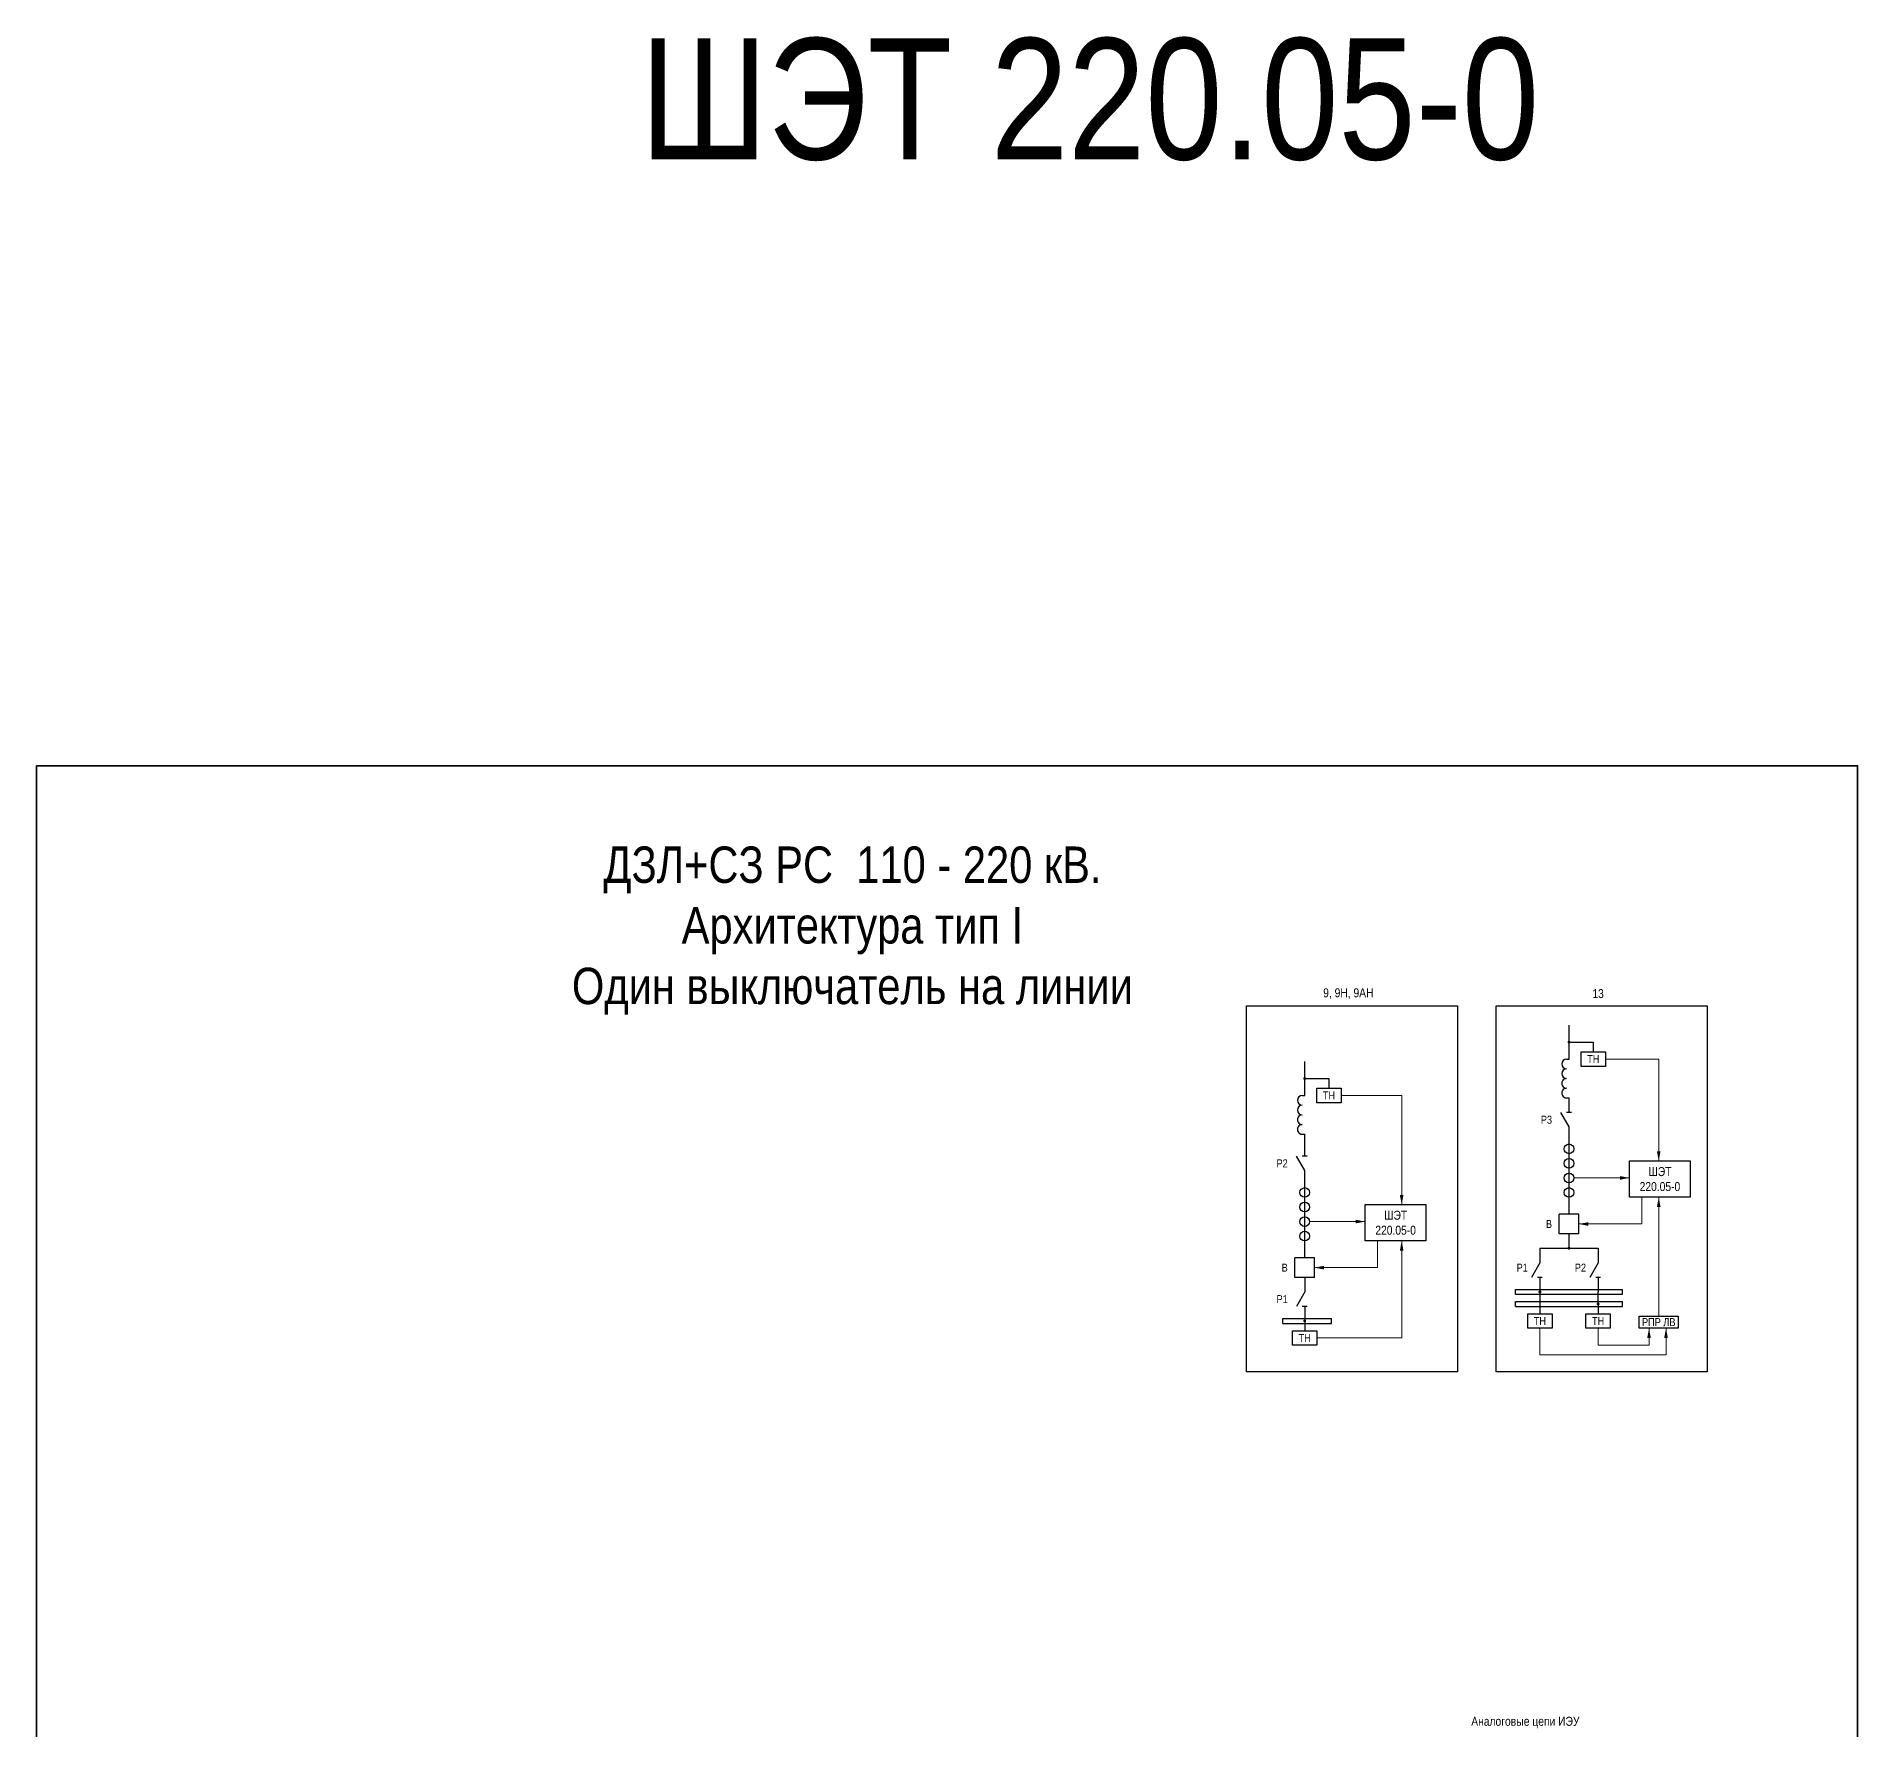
# Model space of a CAD drawing. Header units: millimetres. Extents: x -14593 to 14732, y -17400 to 5232.
# Drawn here: x 3979 to 4730, y -378 to 320 of the extents above; entities that cross this region are included whole.
import ezdxf
from ezdxf.enums import TextEntityAlignment as Align

# ---------------------------------------------------------------- set-up
doc = ezdxf.new("R2010")
doc.units = ezdxf.units.MM
doc.layers.add('Основная', color=7, linetype='Continuous', lineweight=30)
doc.layers.add('Тонкая', color=7, linetype='Continuous', lineweight=18)
doc.layers.add('Рамка', color=8, linetype='Continuous', lineweight=35, plot=False)
doc.styles.add('Narrow', font='ARIALN.TTF')
doc.styles.add('Вывод', font='tahoma.ttf', dxfattribs={"height": 2.5})
doc.styles.add('Компонент', font='ARIALN.TTF', dxfattribs={"height": 3.5})

# ---------------------------------------------------------------- blocks, each defined once
blk = doc.blocks.new('*U80')
at = {"color": 0, "linetype": 'ByBlock'}
for p, q in [((0, 0), (-8, 0)), ((-8, -8), (-8, 0)), ((0, -8), (0, 0)), ((0, -8), (-8, -8))]:
    blk.add_line(p, q, dxfattribs=at)
at = {"layer": 'Основная', "style": 'Компонент'}
blk.add_attdef('ОУ', text='', height=3.5, dxfattribs=at).set_placement((-15, -3), align=Align.MIDDLE_CENTER)
blk = doc.blocks.new('*U18')
at = {"color": 0, "linetype": 'ByBlock'}
blk.add_line((0, 0), (6, 3.43), dxfattribs=at)
blk = doc.blocks.new('*U10')
at = {"color": 0}
blk.add_line((0, -1), (0, 1), dxfattribs=at)
blk = doc.blocks.new('*U79')
at = {"color": 0, "linetype": 'ByBlock'}
for p, q in [((0, 3), (0, 9)), ((0, -9), (0, -3))]:
    blk.add_line(p, q, dxfattribs=at)
at = {"color": 0, "linetype": 'ByBlock', "ltscale": 0.25, "rotation": 89.99999999999999}
for name, p in [('*U18', (0, -3)), ('*U10', (0, 3))]:
    blk.add_blockref(name, p, dxfattribs=at)
at = {"layer": 'Основная'}
for tag, height, style, p in [('В1', 2.5, 'Вывод', (2, 7)), ('ОУ', 3.5, 'Компонент', (-12, 0)), ('В2', 2.5, 'Вывод', (2, -7))]:
    blk.add_attdef(tag, text='', height=height, dxfattribs=dict(at, style=style)).set_placement(p, align=Align.MIDDLE_CENTER)
blk = doc.blocks.new('*U81')
at = {"color": 0, "linetype": 'ByBlock'}
for p, q in [((0, 9), (0, 3)), ((0, -3), (0, -9))]:
    blk.add_line(p, q, dxfattribs=at)
at = {"color": 0, "linetype": 'ByBlock', "ltscale": 0.25, "xscale": -1, "rotation": 90}
for name, p in [('*U18', (0, 3)), ('*U10', (0, -3))]:
    blk.add_blockref(name, p, dxfattribs=at)
at = {"layer": 'Основная'}
for tag, height, style, p in [('В2', 2.5, 'Вывод', (2, 7)), ('ОУ', 3.5, 'Компонент', (-12, 0)), ('В1', 2.5, 'Вывод', (2, -7))]:
    blk.add_attdef(tag, text='', height=height, dxfattribs=dict(at, style=style)).set_placement(p, align=Align.MIDDLE_CENTER)
blk = doc.blocks.new('*U82')
at = {"color": 0, "linetype": 'ByBlock'}
for p, q in [((0, 0), (20, 0)), ((0, -2), (0, 0)), ((20, -2), (20, 0)), ((0, -2), (20, -2))]:
    blk.add_line(p, q, dxfattribs=at)
at = {"layer": 'Основная', "style": 'Компонент'}
blk.add_attdef('ОШ', text='', height=3.5, dxfattribs=at).set_placement((6, 4), align=Align.MIDDLE_CENTER)
blk = doc.blocks.new('*U86')
at = {"linetype": 'ByBlock'}
blk.add_circle((0, 0), 2, dxfattribs=at)
at = {"layer": 'Основная', "color": 0, "linetype": 'ByBlock', "lineweight": -2}
blk.add_line((0, -3), (0, 3), dxfattribs=at)
at = {"layer": 'Основная', "linetype": 'ByBlock', "style": 'Компонент'}
blk.add_attdef('ОУ', text='', height=3.5, dxfattribs=at).set_placement((-6, 0), align=Align.MIDDLE_CENTER)
blk = doc.blocks.new('*U83')
at = {"ltscale": 0.25}
for p, q in [((0, 8), (1, 8)), ((0, -8), (1, -8))]:
    blk.add_line(p, q, dxfattribs=at)
for centre, major_axis, start_param, end_param in [((0, 6), (0, -2), 3.141593, 6.283185), ((0, -2), (-2, 0), 4.712389, 7.853982), ((0, 2), (0, -2), 3.141593, 6.283185), ((0, -6), (-2, 0), 4.712389, 7.853982)]:
    blk.add_ellipse(centre, major_axis=major_axis, ratio=1, start_param=start_param, end_param=end_param, dxfattribs=at)
at = {"layer": 'Основная'}
for tag, height, style, p in [('ОУ', 3.5, 'Компонент', (-6, 0)), ('В1', 2.5, 'Вывод', (5, 6)), ('В2', 2.5, 'Вывод', (5, -6))]:
    blk.add_attdef(tag, text='', height=height, dxfattribs=dict(at, style=style)).set_placement(p, align=Align.MIDDLE_CENTER)
blk = doc.blocks.new('*U163')
at = {"color": 0, "linetype": 'ByBlock'}
for p, q in [((0, 0), (44, 0)), ((0, -2), (0, 0)), ((44, -2), (44, 0)), ((0, -2), (44, -2))]:
    blk.add_line(p, q, dxfattribs=at)
at = {"layer": 'Основная', "style": 'Компонент'}
blk.add_attdef('ОШ', text='', height=3.5, dxfattribs=at).set_placement((6, 4), align=Align.MIDDLE_CENTER)

msp = doc.modelspace()

# ---------------------------------------------------------------- linework, layer by layer
at = {"layer": 'Основная', "color": 3}
for points in [[(4478, -80), (4565, -80), (4565, -231), (4478, -231)], [(4581, -80), (4668, -80), (4668, -231), (4581, -231)]]:
    msp.add_lwpolyline(points, close=True, dxfattribs=at)
at = {"layer": 'Основная'}
for points in [[(4611, -102), (4611, -88)], [(4611, -95), (4621, -95)], [(4621, -95), (4621, -99)], [(4502, -117), (4502, -103)], [(4502, -110), (4512, -110)], [(4512, -110), (4512, -114)], [(4502, -136), (4502, -133)], [(4611, -166), (4611, -160)], [(4502, -184), (4502, -178)], [(4599, -180), (4623, -180)], [(4611, -180), (4611, -174)], [(4599, -198), (4599, -207)], [(4623, -203), (4623, -198)], [(4502, -210), (4502, -214)], [(4623, -203), (4623, -207)]]:
    msp.add_lwpolyline(points, dxfattribs=at)
at = {"layer": 'Основная', "ltscale": 0.25, "const_width": 0.6}
for points in [[(4610.7, -95, 1), (4611.3, -95, 1)], [(4501.7, -110, 1), (4502.3, -110, 1)], [(4610.7, -180, 1), (4611.3, -180, 1)], [(4598.7, -198, 1), (4599.3, -198, 1)], [(4622.7, -203, 1), (4623.3, -203, 1)], [(4501.7, -210, 1), (4502.3, -210, 1)]]:
    msp.add_lwpolyline(points, format="xyb", close=True, dxfattribs=at)
at = {"layer": 'Основная'}
for points in [[(4616, -99), (4626, -99), (4626, -105), (4616, -105)], [(4507, -114), (4517, -114), (4517, -120), (4507, -120)], [(4636, -144), (4661, -144), (4661, -159), (4636, -159)], [(4527, -162), (4552, -162), (4552, -177), (4527, -177)], [(4594, -207), (4604, -207), (4604, -213), (4594, -213)], [(4618, -207), (4628, -207), (4628, -213), (4618, -213)], [(4640, -208), (4656, -208), (4656, -213), (4640, -213)], [(4497, -214), (4507, -214), (4507, -220), (4497, -220)]]:
    msp.add_lwpolyline(points, close=True, dxfattribs=at)
at = {"layer": 'Рамка', "color": 1}
msp.add_lwpolyline([(3979, 19), (4730, 19), (4730, -1124), (3979, -1124)], close=True, dxfattribs=at)
at = {"layer": 'Тонкая'}
for points in [[(4626, -102), (4648, -102)], [(4648, -102), (4648, -144)], [(4517, -117), (4542, -117)], [(4542, -117), (4542, -162)], [(4613, -151), (4636, -151)], [(4641, -159), (4641, -170), (4615, -170)], [(4648, -159), (4648, -208)], [(4504, -169), (4527, -169)], [(4532, -177), (4532, -188), (4506, -188)], [(4542, -217), (4542, -177)], [(4507, -217), (4542, -217)], [(4599, -213), (4599, -224)], [(4623, -213), (4623, -220)], [(4644, -220), (4644, -213)], [(4651, -224), (4651, -213)], [(4651, -224), (4599, -224)], [(4623, -220), (4644, -220)]]:
    msp.add_lwpolyline(points, dxfattribs=at)
at = {"layer": 'Тонкая', "ltscale": 0.3}
for points in [[(4648, -144, 0, 1.5, 0), (4648, -140, 0, 0, 0)], [(4542, -162, 0, 1.5, 0), (4542, -158, 0, 0, 0)], [(4636, -151, 0, 1.5, 0), (4632, -151, 0, 0, 0)], [(4648, -159, 0, 1.5, 0), (4648, -163, 0, 0, 0)], [(4527, -169, 0, 1.5, 0), (4523, -169, 0, 0, 0)], [(4615, -170, 0, 1.5, 0), (4619, -170, 0, 0, 0)], [(4542, -177, 0, 1.5, 0), (4542, -181, 0, 0, 0)], [(4506, -188, 0, 1.5, 0), (4510, -188, 0, 0, 0)], [(4644, -213, 0, 1.5, 0), (4644, -217, 0, 0, 0)], [(4651, -213, 0, 1.5, 0), (4651, -217, 0, 0, 0)]]:
    msp.add_lwpolyline(points, format="xyseb", dxfattribs=at)

# ---------------------------------------------------------------- block references
at = {"layer": 'Основная', "ltscale": 0.35}
for p in [(4610, -110), (4501, -125)]:
    msp.add_blockref('*U83', p, dxfattribs=at)
at = {"layer": 'Основная', "ltscale": 0.25}
for name, p in [('*U79', (4611, -127)), ('*U79', (4502, -145)), ('*U86', (4611, -139)), ('*U86', (4611, -145)), ('*U86', (4611, -151)), ('*U86', (4502, -157)), ('*U86', (4611, -157)), ('*U86', (4502, -163)), ('*U86', (4502, -169)), ('*U86', (4502, -175)), ('*U80', (4615, -166)), ('*U81', (4599, -189)), ('*U81', (4623, -189)), ('*U80', (4506, -184)), ('*U81', (4502, -201)), ('*U163', (4589, -197)), ('*U163', (4589, -202)), ('*U82', (4493, -209))]:
    msp.add_blockref(name, p, dxfattribs=at)

# ---------------------------------------------------------------- texts
at = {"layer": 'Основная', "color": 2, "style": 'Narrow'}
msp.add_text('ШЭТ 220.05-0', height=50, dxfattribs=at).set_placement((4228, 269))
at = {"layer": 'Основная', "style": 'Narrow'}
for s, p in [('Р3', (4604, -127)), ('Р2', (4495, -145)), ('В', (4604, -170)), ('В', (4495, -188)), ('Р1', (4594, -188)), ('Р2', (4618, -188)), ('Р1', (4495, -201))]:
    msp.add_text(s, height=3.3, dxfattribs=at).set_placement(p, align=Align.MIDDLE_RIGHT)
at = {"layer": 'Основная', "color": 3, "char_height": 3.7, "width": 25, "attachment_point": 5, "style": 'Narrow'}
for s, insert in [('9, 9Н, 9АН', (4520, -75)), ('13', (4623, -75))]:
    msp.add_mtext(s, dxfattribs=dict(at, insert=insert))
at = {"layer": 'Основная', "style": 'Narrow'}
for s, insert, char_height, width, attachment_point in [('ТН', (4621, -102), 3.3, 10, 5), ('ТН', (4512, -117), 3.3, 10, 5), ('ШЭТ 220.05-0', (4648.5, -151.5), 3.7, 25, 5), ('ШЭТ 220.05-0', (4539.5, -169.5), 3.7, 25, 5), ('ТН', (4599, -210), 3.3, 10, 5), ('ТН', (4623, -210), 3.3, 10, 5), ('РПР ЛВ', (4648, -210.5), 3.3, 16, 5), ('ТН', (4502, -217), 3.3, 10, 5), ('Аналоговые цепи ИЭУ', (4593, -378), 3.7, 89, 8)]:
    msp.add_mtext(s, dxfattribs=dict(at, insert=insert, char_height=char_height, width=width, attachment_point=attachment_point))
at = {"layer": 'Рамка', "insert": (4315.5, -49), "char_height": 15, "width": 235, "attachment_point": 5, "style": 'Narrow'}
msp.add_mtext('ДЗЛ+СЗ РС  110 - 220 кВ.\\PАрхитектура тип I\\PОдин выключатель на линии', dxfattribs=at)

doc.saveas('drawing.dxf')
